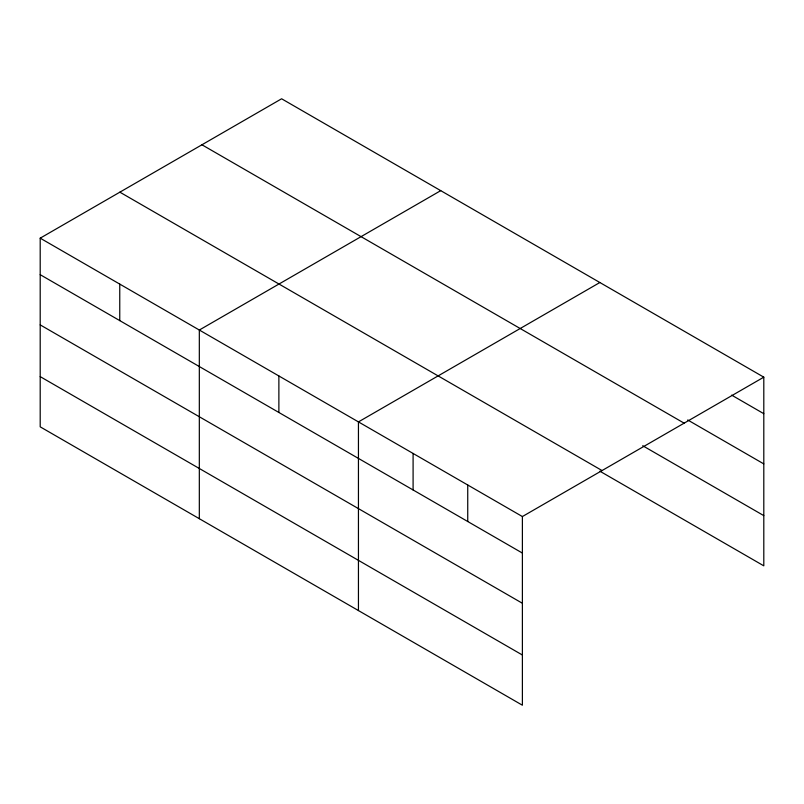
<?xml version="1.0" encoding="UTF-8"?>
<svg xmlns="http://www.w3.org/2000/svg" width="804" height="804" viewBox="0 0 804 804"><rect width="100%" height="100%" fill="white"/><g stroke="black" fill="none" stroke-linecap="round" stroke-linejoin="round"><path stroke-width="1.21" d="M522.389 603.271L522.389 516.55L40.2 238.165L40.2 426.834L522.389 705.219L522.389 603.271L40.2 324.886M599.854 471.184L763.8 565.835L763.8 377.166L281.611 98.781L40.2 238.165M440.733 190.648L199.322 330.032L199.322 518.701M599.854 282.516L358.443 421.899L358.443 610.568M522.389 516.55L763.8 377.166M731.65 395.126L763.8 413.688M687.721 419.969L763.8 463.898M201.945 144.78L684.134 423.165M642.718 445.728L763.8 515.625M119.866 192.166L602.055 470.551M40.2 274.677L522.389 553.062M40.2 376.624L522.389 655.009M467.737 484.993L467.737 521.515M413.095 453.446L413.095 489.968M278.877 375.96L278.877 412.482M119.756 284.093L119.756 320.615"/></g></svg>
